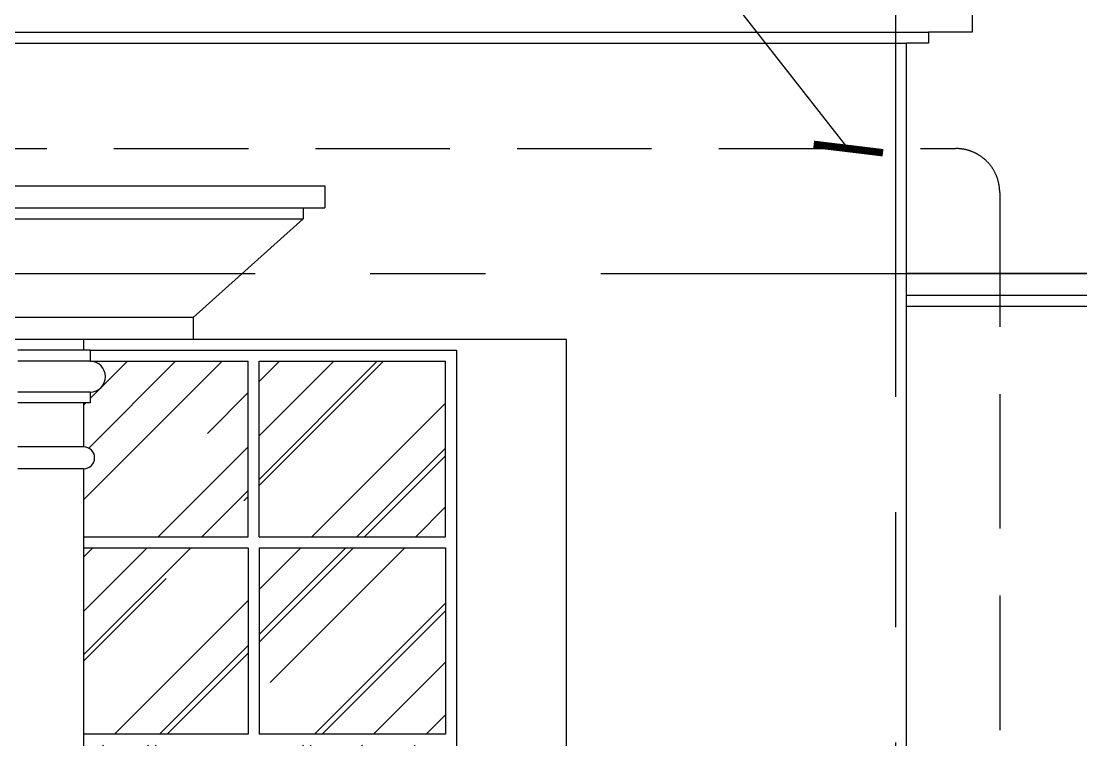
# Model space of a CAD drawing. Header units: inches. Extents: x 452443 to 881249, y 975131 to 1198310.
# Drawn here: x 576951 to 581779, y 1038385 to 1041660 of the extents above; entities that cross this region are included whole.
import ezdxf

# ---------------------------------------------------------------- set-up
doc = ezdxf.new("R2010")
doc.units = ezdxf.units.IN
doc.header["$LTSCALE"] = 3.5
doc.header["$MEASUREMENT"] = 0
doc.linetypes.add('CENTER', pattern=[2, 1.25, -0.25, 0.25, -0.25])
doc.linetypes.add('HIDDEN', pattern=[0.375, 0.25, -0.125])
for name, color, linetype in [('cot', 1, 'Continuous'), ('DOOR-84', 84, 'Continuous'), ('hatch', 4, 'Continuous'), ('Netthay_126', 126, 'Continuous'), ('Truc', 252, 'Continuous')]:
    doc.layers.add(name, color=color, linetype=linetype)
doc.styles.add('CHUGHICHU', font='VTIMESN0.TTF')
doc.dimstyles.new('50', dxfattribs={"dimscale": 75, "dimtxt": 2.5, "dimasz": 30, "dimexe": 2, "dimexo": 0, "dimgap": 1, "dimtad": 1, "dimdec": 0, "dimdsep": 46, "dimtxsty": 'CHUGHICHU', "dimblk": 'ARCHTICK', "dimcen": 1.5, "dimdle": 2, "dimclrd": 256, "dimclre": 256, "dimclrt": 7, "dimadec": 0, "dimazin": 0, "dimtfac": 1, "dimtdec": 0, "dimtofl": 0, "dimtmove": 2, "dimatfit": 3, "dimldrblk": 'ARCHTICK', "dimfxl": 1, "dimtolj": 1, "dimtzin": 0, "dimlwd": -1, "dimlwe": -1, "dimarcsym": 0})

msp = doc.modelspace()

# ---------------------------------------------------------------- hatches: boundary and pattern name
at = {"layer": 'hatch'}
h = msp.add_hatch(dxfattribs=at)
h.set_pattern_fill('AR-RROOF', color=256, scale=500, angle=45)
h.set_pattern_definition([(45, (496597.5, 1083999.8), (424.264, 1131.3708), [7500, -1000, 2500, -500]), (45, (496890.9, 1084646.8), (-823.7794, 116.6726), [1500, -165, 3000, -375]), (45, (496473.73, 1084477.1), (1601.5969, 2075.3584), [4000, -700, 2000, -500])])
h.paths.add_polyline_path([(578884.9, 1039260.4), (578884.9, 1038410.4), (578034.9, 1038410.4), (578034.9, 1039260.4)])
h.paths.add_polyline_path([(578884.9, 1038360.4), (578884.9, 1037560.4), (578034.9, 1037560.4), (578034.9, 1038360.4)])
h.paths.add_polyline_path([(578884.9, 1040110.4), (578884.9, 1039310.4), (578034.9, 1039310.4), (578034.9, 1040110.4)])
h.paths.add_polyline_path([(577234.9, 1038410.4), (577234.9, 1039260.4), (577984.9, 1039260.4), (577984.9, 1038410.4)])
h.paths.add_polyline_path([(577234.9, 1037560.4), (577234.9, 1038360.4), (577984.9, 1038360.4), (577984.9, 1037560.4)])
edge = h.paths.add_edge_path()
edge.add_line((577234.9, 1039310.4), (577234.9, 1039620.4))
edge.add_arc((577234.9, 1039670.4), 50, 270, 450)
edge.add_line((577234.9, 1039720.4), (577234.9, 1039920.4))
edge.add_line((577234.9, 1039920.4), (577264.9, 1039920.4))
edge.add_line((577264.9, 1039920.4), (577264.9, 1039970.4))
edge.add_arc((577264.9, 1040040.4), 70, 270, 450)
edge.add_line((577264.9, 1040110.4), (577984.9, 1040110.4))
edge.add_line((577984.9, 1040110.4), (577984.9, 1039310.4))
edge.add_line((577984.9, 1039310.4), (577234.9, 1039310.4))

# ---------------------------------------------------------------- linework, layer by layer
at = {"linetype": 'HIDDEN', "ltscale": 700}
msp.add_lwpolyline([(576454.5, 1041080), (581209.9, 1041080, -0.414214), (581409.9, 1040880), (581409.9, 1036515.6, -0.414214), (581209.9, 1036315.6), (576454.5, 1036315.6, -0.414214), (576254.5, 1036515.6), (576254.5, 1040880, -0.414214)], format="xyb", close=True, dxfattribs=at)
at = {"layer": 'cot', "ltscale": 600}
msp.add_lwpolyline([(577234.9, 1039620.4), (577234.9, 1037510.4)], dxfattribs=at)
at = {"layer": 'DOOR-84'}
for p, q in [((577264.9, 1040110.4), (577984.9, 1040110.4)), ((577984.9, 1039310.4), (577984.9, 1040110.4)), ((578034.9, 1039310.4), (578034.9, 1040110.4)), ((578034.9, 1040110.4), (578884.9, 1040110.4)), ((578884.9, 1039310.4), (578884.9, 1040110.4))]:
    msp.add_line(p, q, dxfattribs=at)
for points in [[(577264.9, 1040160.4), (578934.9, 1040160.4), (578934.9, 1037510.4), (577234.9, 1037510.4)], [(577234.9, 1039310.4), (577984.9, 1039310.4)], [(578034.9, 1039310.4), (578884.9, 1039310.4)], [(577234.9, 1039260.4), (577984.9, 1039260.4)], [(577984.9, 1039260.4), (577984.9, 1038410.4)], [(578034.9, 1039260.4), (578884.9, 1039260.4)], [(578034.9, 1039260.4), (578034.9, 1038410.4)], [(578884.9, 1039260.4), (578884.9, 1038410.4)], [(577984.9, 1038410.4), (577234.9, 1038410.4)], [(578884.9, 1038410.4), (578034.9, 1038410.4)]]:
    msp.add_lwpolyline(points, dxfattribs=at)
at = {"layer": 'Netthay_126'}
for p, q in [((574684.9, 1040810.4), (578335, 1040810.4)), ((578235, 1040810.4), (578235, 1040760.4)), ((574684.9, 1040760.4), (578235, 1040760.4))]:
    msp.add_line(p, q, dxfattribs=at)
for points in [[(580984.9, 1041710.4), (581284.9, 1041710.4), (581284.9, 1041610.4), (581084.9, 1041610.4), (581084.9, 1041560.4), (580984.9, 1041560.4)], [(568284.9, 1041610.4), (581084.9, 1041610.4)], [(568384.9, 1041560.4), (580984.9, 1041560.4)], [(580984.9, 1040210.4), (580984.9, 1041560.4)], [(574684.9, 1040910.4), (578335, 1040910.4), (578335, 1040810.4)], [(578235, 1040760.4), (577735, 1040310.4), (577735, 1040210.4)], [(588934.9, 1040510.4), (580984.9, 1040510.4)], [(589034.9, 1040410.4), (580984.9, 1040410.4)], [(588934.9, 1040360.4), (580984.9, 1040360.4)], [(577735, 1040310.4), (574684.9, 1040310.4)], [(577234.9, 1037510.4), (579434.9, 1037510.4), (579434.9, 1040210.4), (569934.9, 1040210.4), (569934.9, 1037510.4), (572134.9, 1037510.4)], [(577735, 1040210.4), (574684.9, 1040210.4)], [(577234.9, 1040210.4), (577234.9, 1040160.4)], [(580984.9, 1036510.4), (580984.9, 1040210.4)], [(577264.9, 1040160.4), (576934.9, 1040160.4)], [(577264.9, 1040160.4), (577264.9, 1040110.4)], [(577264.9, 1040110.4), (576934.9, 1040110.4)], [(577264.9, 1039970.4), (576934.9, 1039970.4)], [(577264.9, 1039970.4), (577264.9, 1039920.4)], [(577264.9, 1039920.4), (576934.9, 1039920.4)], [(577234.9, 1039920.4), (577234.9, 1039720.4)], [(577234.9, 1039720.4), (576934.9, 1039720.4)], [(577234.9, 1039620.4), (576934.9, 1039620.4)]]:
    msp.add_lwpolyline(points, dxfattribs=at)
for centre, radius in [((577264.9, 1040040.4), 70), ((577234.9, 1039670.4), 50)]:
    msp.add_arc(centre, radius, 270, 90, dxfattribs=at)
at = {"layer": 'Truc', "linetype": 'CENTER', "ltscale": 600}
for points in [[(580934.9, 1055173.5), (580934.9, 1032476.1)], [(558591.5, 1040510.4), (592145.6, 1040510.4)]]:
    msp.add_lwpolyline(points, dxfattribs=at)

# ---------------------------------------------------------------- leaders
msp.add_leader([(580719.9, 1041080), (579522.8, 1042607.1), (579151.5, 1042607.1)], dimstyle='50', override={"dimasz": 3, "dimtad": 0})

doc.saveas('drawing.dxf')
